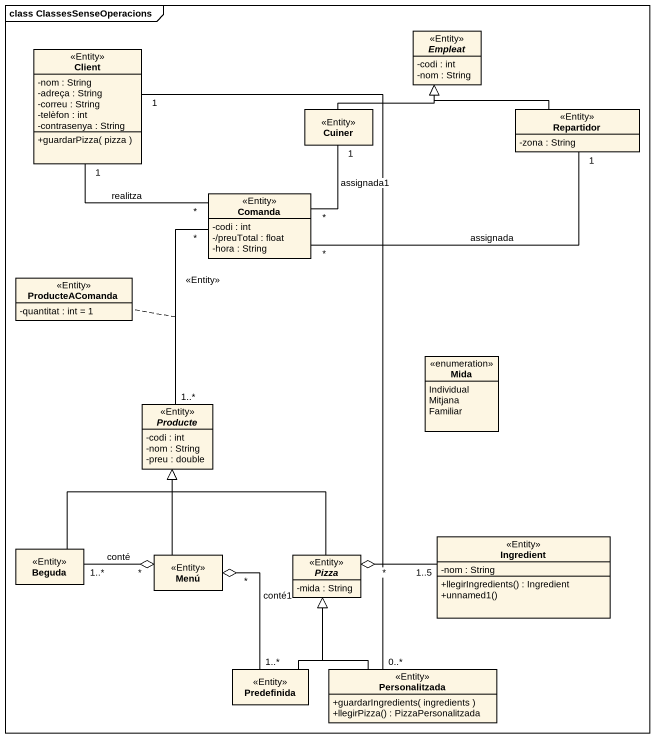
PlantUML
@startuml
mainframe class ClassesSenseOperacions
hide circle
hide empty members
skinparam classAttributeIconSize 0
abstract class Empleat <<Entity>> {
  -codi : int
  -nom : String
}
class Client <<Entity>> {
  -nom : String
  -adreça : String
  -correu : String
  -telèfon : int
  -contrasenya : String
  +guardarPizza( pizza )
}
class Cuiner <<Entity>>
class Repartidor <<Entity>> {
  -zona : String
}
class Comanda <<Entity>> {
  -codi : int
  -/preuTotal : float
  -hora : String
}
class ProducteAComanda <<Entity>> {
  -quantitat : int = 1
}
enum Mida {
  Individual
  Mitjana
  Familiar
}
abstract class Producte <<Entity>> {
  -codi : int
  -nom : String
  -preu : double
}
class Beguda <<Entity>>
class Ingredient <<Entity>> {
  -nom : String
  +llegirIngredients() : Ingredient
  +unnamed1()
}
class Menú <<Entity>>
abstract class Pizza <<Entity>> {
  -mida : String
}
class Predefinida <<Entity>>
class Personalitzada <<Entity>> {
  +guardarIngredients( ingredients )
  +llegirPizza() : PizzaPersonalitzada
}
Client "1" -- "*" Comanda : realitza
Client "1" -- "0..*" Personalitzada
Cuiner -up-|> Empleat
Repartidor -left-|> Empleat
Comanda "*" -up- "1" Cuiner : assignada1
Comanda "*" -right- "1" Repartidor : assignada
Producte "1..*" -up- "*" Comanda : <<Entity>>
(Producte, Comanda) .. ProducteAComanda
Beguda -up-|> Producte
Menú -up-|> Producte
Menú "*" o-left- "1..*" Beguda : conté
Menú "*" o-- "1..*" Predefinida : conté1
Pizza -up-|> Producte
Pizza "*" o-right- "1..5" Ingredient
Predefinida -up-|> Pizza
Personalitzada -up-|> Pizza
@enduml
